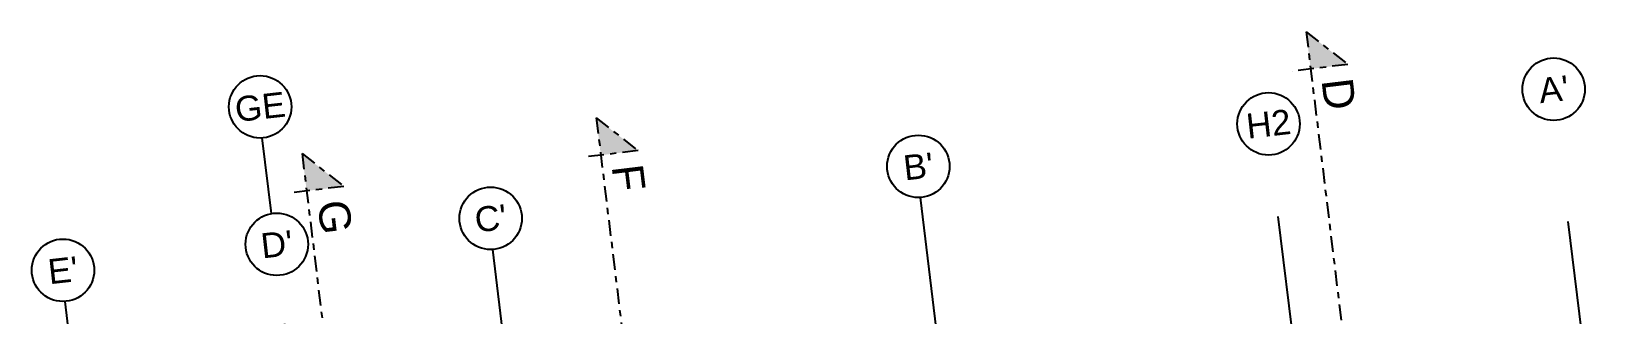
# Model space of a CAD drawing. Header units: millimetres. Extents: x 400382 to 401500, y 4543975 to 4544133.
# Drawn here: x 400451.57 to 400476.99, y 4544100.08 to 4544104.59 of the extents above; entities that cross this region are included whole.
import ezdxf
from ezdxf.enums import TextEntityAlignment as Align

# ---------------------------------------------------------------- set-up
doc = ezdxf.new("R2010")
doc.units = ezdxf.units.MM
for name, pattern in [('AKS', [3, 2.5, -0.25, 0, -0.25]), ('CENTER', [2, 1.25, -0.25, 0.25, -0.25]), ('DASHDOT2', [0.5, 0.25, -0.125, 0, -0.125])]:
    doc.linetypes.add(name, pattern=pattern)
for name, color, linetype in [('aks prota', 2, 'AKS'), ('caks prota', 4, 'Continuous'), ('kesit tarama prota', 252, 'Continuous'), ('PRT-AL-TUNEL_EKSENI', 14, 'DASHDOT2'), ('skesit prota', 7, 'Continuous'), ('taks prota', 7, 'Continuous'), ('tkesit prota', 7, 'Continuous')]:
    doc.layers.add(name, color=color, linetype=linetype)
doc.styles.add('Arial', font='Arial.ttf')
doc.styles.add('TAKS', font='Arial Unicode.ttf')

msp = doc.modelspace()

# ---------------------------------------------------------------- hatches: boundary and pattern name
at = {"layer": 'kesit tarama prota'}
h = msp.add_hatch(color=256, dxfattribs=at)
h.dxf.hatch_style = 1
h.paths.add_polyline_path([(400472.645, 4544104.067), (400471.977, 4544104.59), (400472.049, 4544103.995)])
h = msp.add_hatch(color=256, dxfattribs=at)
h.dxf.hatch_style = 1
h.paths.add_polyline_path([(400461.277, 4544102.687), (400460.609, 4544103.21), (400460.681, 4544102.614)])
h = msp.add_hatch(color=256, dxfattribs=at)
h.dxf.hatch_style = 1
h.paths.add_polyline_path([(400456.565, 4544102.114), (400455.897, 4544102.638), (400455.97, 4544102.042)])

# ---------------------------------------------------------------- linework, layer by layer
at = {"layer": 'aks prota', "ltscale": 10}
for p, q in [((400490.074, 4543987.091), (400475.978, 4544103.171)), ((400455.407, 4544101.679), (400455.26, 4544102.889)), ((400455.407, 4544101.679), (400455.26, 4544102.889)), ((400478.198, 4543999.861), (400465.802, 4544101.936)), ((400478.198, 4543999.861), (400465.802, 4544101.936)), ((400470.204, 4544008.457), (400458.953, 4544101.104)), ((400466.206, 4544012.755), (400455.528, 4544100.688)), ((400466.206, 4544012.755), (400455.528, 4544100.688)), ((400462.209, 4544017.053), (400452.103, 4544100.272))]:
    msp.add_line(p, q, dxfattribs=at)
at = {"layer": 'caks prota', "ltscale": 0.05}
for centre in [(400475.942, 4544103.67), (400475.942, 4544103.67), (400455.225, 4544103.388), (400455.225, 4544103.388), (400471.375, 4544103.115), (400471.375, 4544103.115), (400465.767, 4544102.434), (400465.767, 4544102.434), (400458.917, 4544101.603), (400458.917, 4544101.603), (400455.492, 4544101.187), (400455.492, 4544101.187), (400452.067, 4544100.771), (400452.067, 4544100.771)]:
    msp.add_circle(centre, 0.5, dxfattribs=at)
at = {"layer": 'PRT-AL-TUNEL_EKSENI', "ltscale": 10}
msp.add_line((400484.743, 4543992.832), (400471.41, 4544102.627), dxfattribs=at)
at = {"layer": 'skesit prota', "linetype": 'CENTER', "ltscale": 0.2}
for p, q in [((400471.977, 4544104.59), (400472.645, 4544104.067)), ((400472.645, 4544104.067), (400471.751, 4544103.959)), ((400460.609, 4544103.21), (400461.277, 4544102.687)), ((400455.897, 4544102.638), (400456.565, 4544102.114)), ((400461.277, 4544102.687), (400460.384, 4544102.578)), ((400456.565, 4544102.114), (400455.672, 4544102.006))]:
    msp.add_line(p, q, dxfattribs=at)
for points in [[(400471.977, 4544104.59), (400486.286, 4543986.758)], [(400460.609, 4544103.21), (400466.087, 4544058.098)], [(400455.897, 4544102.638), (400463.098, 4544043.347)], [(400455.897, 4544102.638), (400463.098, 4544043.347)]]:
    msp.add_lwpolyline(points, dxfattribs=at)

# ---------------------------------------------------------------- texts
at = {"layer": 'taks prota', "style": 'TAKS'}
for s, p in [("A'", (400475.942, 4544103.67)), ("A'", (400475.942, 4544103.67)), ('GE', (400455.225, 4544103.388)), ('GE', (400455.225, 4544103.388)), ('H2', (400471.375, 4544103.115)), ('H2', (400471.375, 4544103.115)), ("B'", (400465.767, 4544102.434)), ("B'", (400465.767, 4544102.434)), ("C'", (400458.917, 4544101.603)), ("C'", (400458.917, 4544101.603)), ("D'", (400455.492, 4544101.187)), ("D'", (400455.492, 4544101.187)), ("E'", (400452.067, 4544100.771)), ("E'", (400452.067, 4544100.771))]:
    msp.add_text(s, height=0.4, rotation=6.4292, dxfattribs=at).set_placement(p, align=Align.MIDDLE_CENTER)
at = {"layer": 'tkesit prota', "style": 'Arial'}
for s, p in [('D', (400472.222, 4544103.814)), ('F', (400460.854, 4544102.434)), ('G', (400456.143, 4544101.862))]:
    msp.add_text(s, height=0.5, rotation=276.924, dxfattribs=at).set_placement(p)

doc.saveas('drawing.dxf')
